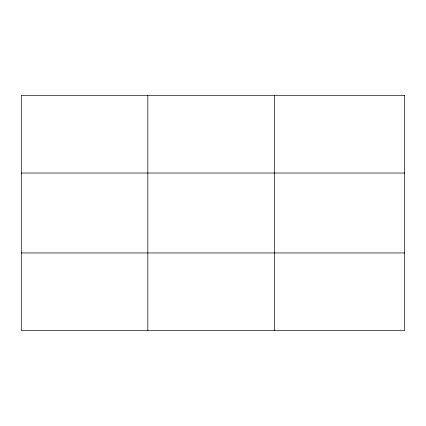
<?xml version="1.0" encoding="UTF-8"?>
<svg xmlns="http://www.w3.org/2000/svg" width="426" height="426" viewBox="0 0 426 426"><rect width="100%" height="100%" fill="white"/><g stroke="black" fill="none" stroke-linecap="round" stroke-linejoin="round"><path stroke-width="0.64" d="M147.822 95.467L147.822 330.533M274.344 95.467L274.344 330.533M21.3 173.041L404.7 173.041M21.3 252.959L404.7 252.959M404.7 95.467L404.7 330.533L21.3 330.533L21.3 95.467L404.7 95.467"/></g></svg>
